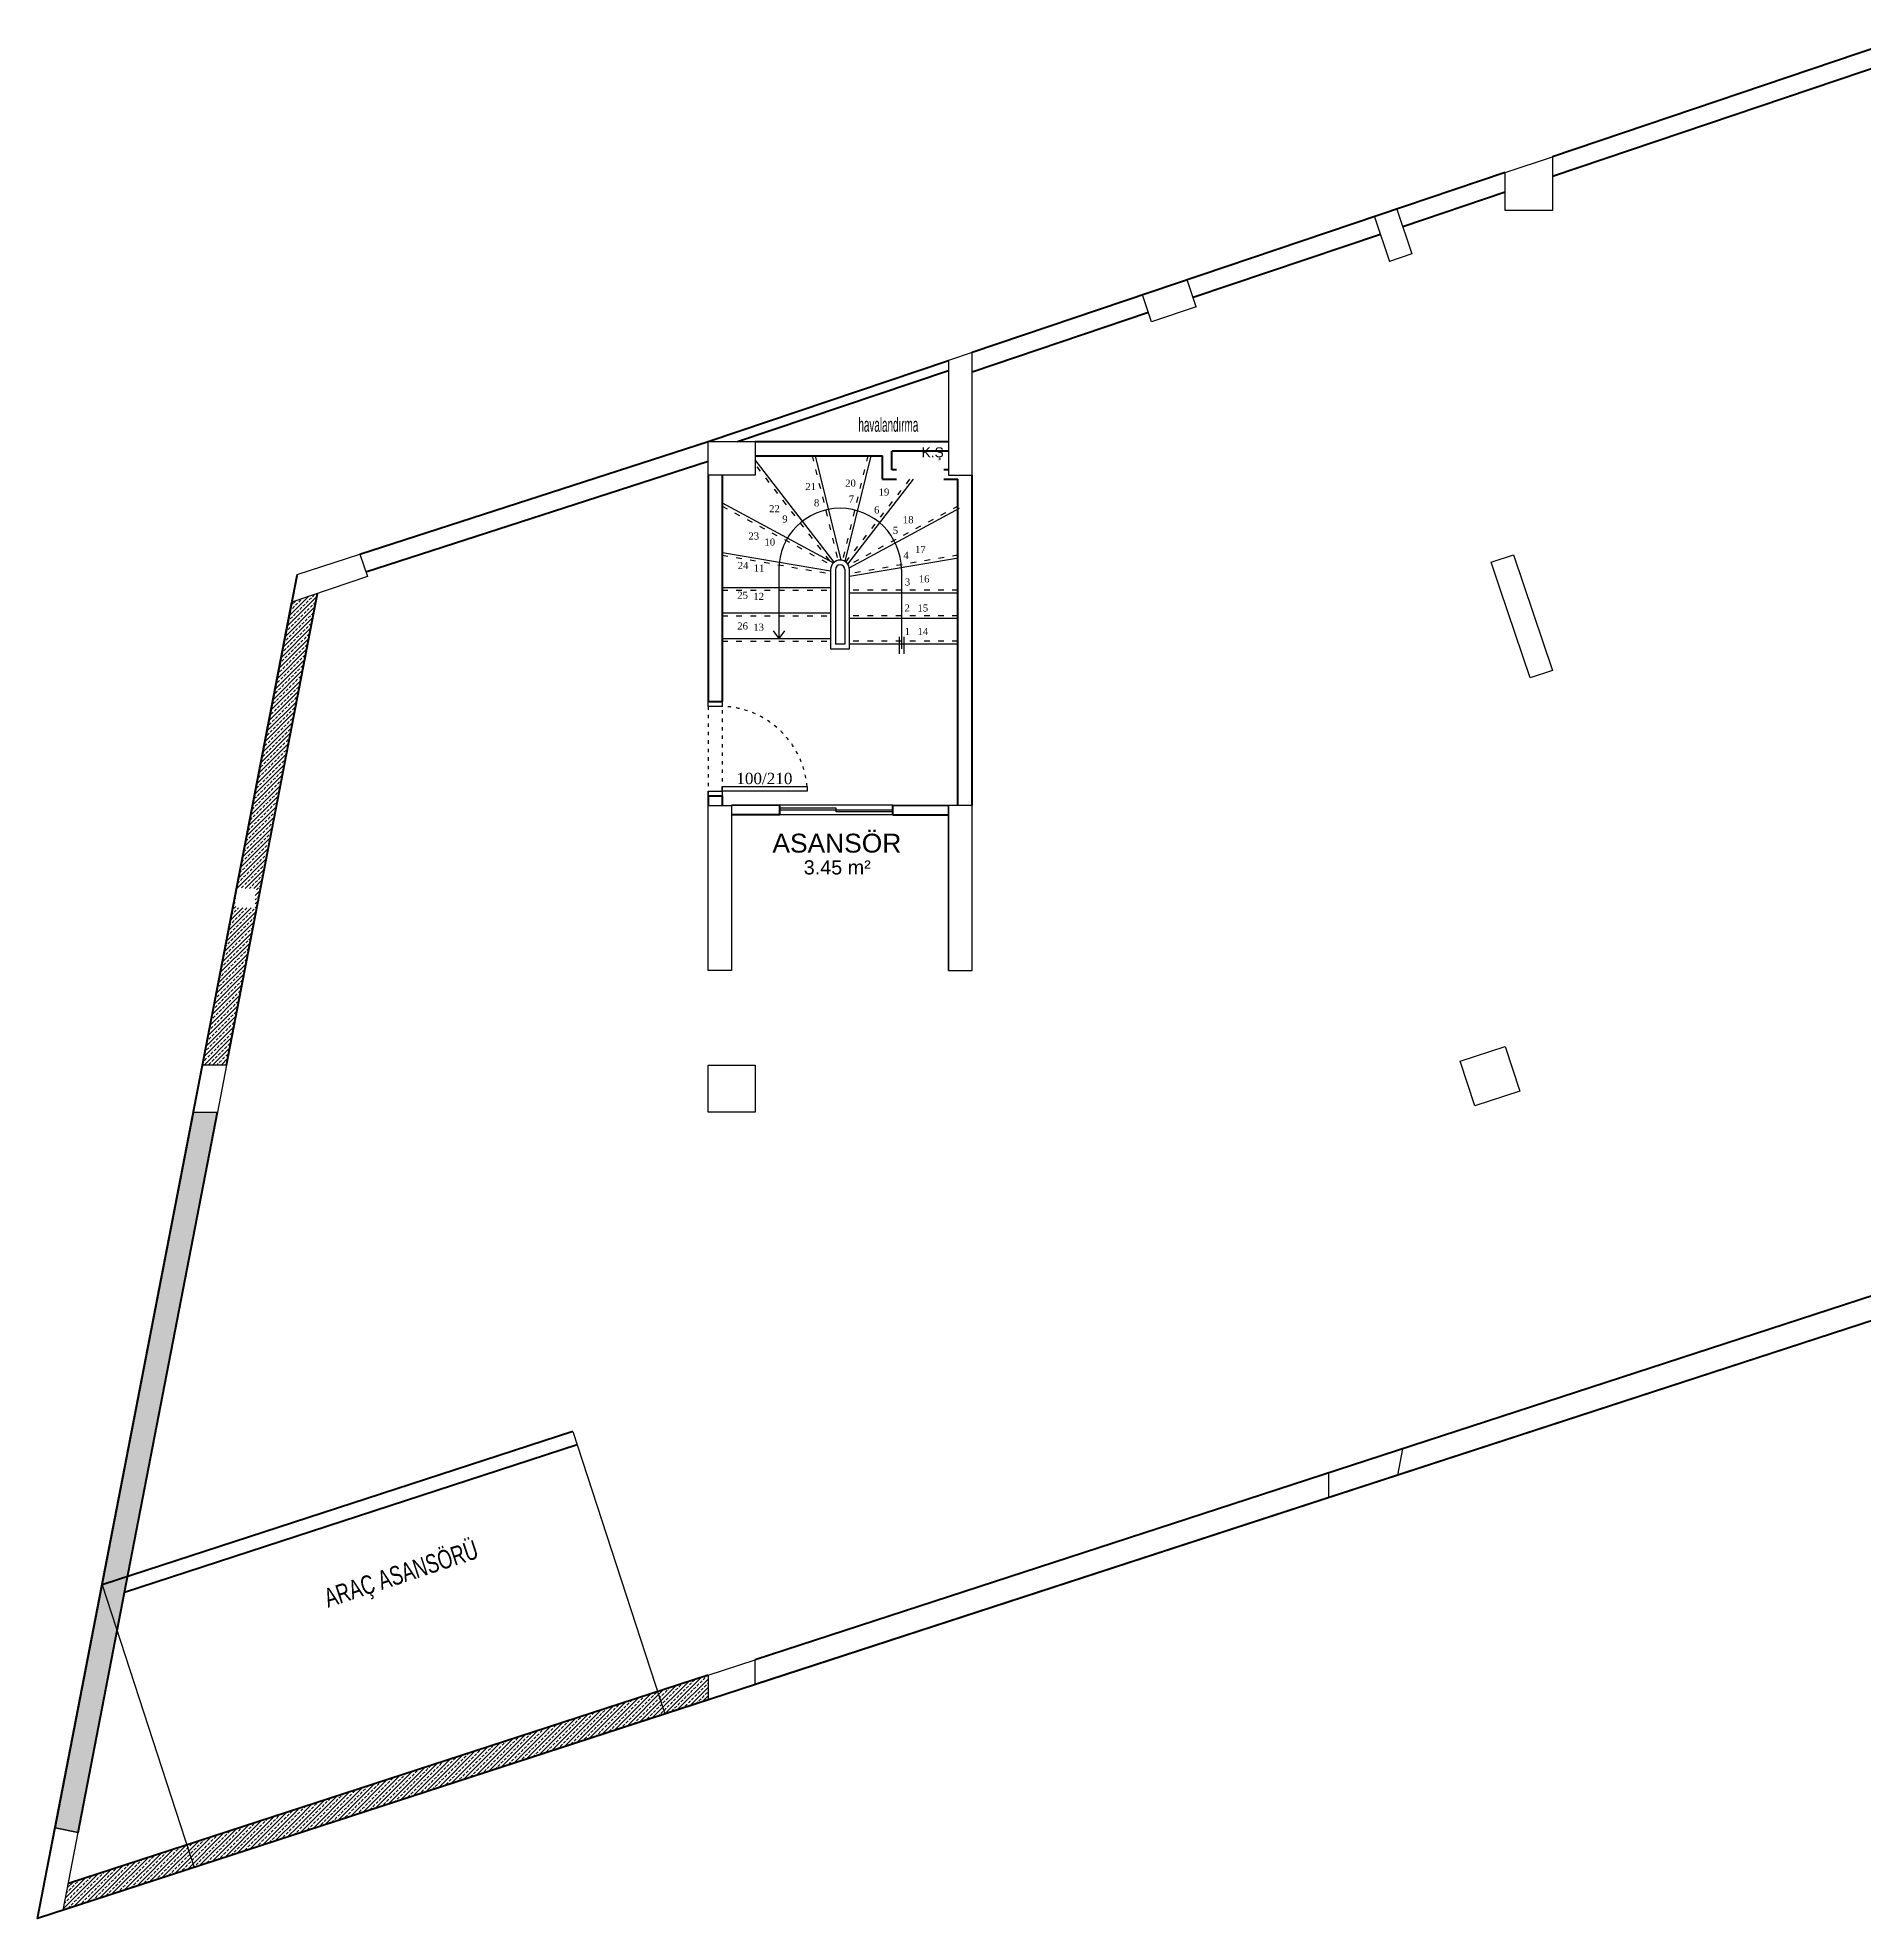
# Model space of a CAD drawing. Header units: millimetres. Extents: x 7519 to 33116, y -1769 to 3101.
# Drawn here: x 13772 to 15708, y -1769 to 225 of the extents above; entities that cross this region are included whole.
import ezdxf
from ezdxf.enums import TextEntityAlignment as Align

# ---------------------------------------------------------------- set-up
doc = ezdxf.new("R2010")
doc.units = ezdxf.units.MM
doc.linetypes.add('ACAD_ISO03W100', pattern=[30, 12, -18])
for name, color, linetype, lineweight in [('duvar', 145, 'Continuous', 53), ('KAPI', 42, 'Continuous', 25), ('kolon', 1, 'Continuous', 30), ('KÜTÜPHANE', 34, 'Continuous', 30), ('merdıven', 211, 'Continuous', 30), ('t tarama', 250, 'Continuous', 18)]:
    doc.layers.add(name, color=color, linetype=linetype, lineweight=lineweight)
for name, color, linetype in [('kapı pen', 4, 'Continuous'), ('PENC3', 24, 'Continuous'), ('yazı', 253, 'Continuous')]:
    doc.layers.add(name, color=color, linetype=linetype)
doc.styles.add('emre', font='times.ttf')
doc.styles.get("Standard").update_dxf_attribs({"font": 'arial.ttf'})
doc.styles.add('TÜRKÇE', font='times.ttf')
pattern_1 = [(45, (-251.3863, -2734.1534), (-4.490128, 4.490128), []), (45, (-246.896, -2734.1534), (-4.490128, 4.490128), [3.175, -1.5875])]

msp = doc.modelspace()

# ---------------------------------------------------------------- hatches: boundary and pattern name
at = {"layer": 't tarama'}
h = msp.add_hatch(dxfattribs=at)
h.set_pattern_fill('ANSI33', color=256)
h.set_pattern_definition(pattern_1)
h.paths.add_polyline_path([(14068.515, -364.348), (14041.279, -373.537), (13946.475, -864.45), (13971.937, -864.45)])
h.paths.add_polyline_path([(13981.739, -697.757), (14002.277, -697.757), (14002.277, -677.15), (13981.739, -677.15)], flags=16)
h = msp.add_hatch(dxfattribs=at)
h.set_pattern_fill('ANSI33', color=256)
h.set_pattern_definition(pattern_1)
h.paths.add_polyline_path([(13962.281, -914.45), (13936.819, -914.45), (13790.266, -1673.328), (13814.812, -1678.069), (13863.93, -1423.727)])
h = msp.add_hatch(dxfattribs=at)
h.set_pattern_fill('ANSI33', color=256)
h.set_pattern_definition(pattern_1)
h.paths.add_polyline_path([(14482.511, -1537.638), (14482.511, -1511.344), (14046.729, -1653.384), (14046.729, -1679.679)])
h.paths.add_polyline_path([(14133.305, -1648.763), (14133.305, -1628.224), (14112.698, -1628.224), (14112.698, -1648.763)], flags=24)
h.paths.add_polyline_path([(14371.059, -1550.096), (14377.424, -1569.623), (14397.017, -1563.237), (14390.652, -1543.71)], flags=24)
h = msp.add_hatch(dxfattribs=at)
h.set_pattern_fill('ANSI33', color=256)
h.set_pattern_definition(pattern_1)
h.paths.add_polyline_path([(14046.729, -1679.679), (14046.729, -1653.384), (13804.321, -1732.396), (13798.902, -1760.457)])

# ---------------------------------------------------------------- linework, layer by layer
for p, q in [((14046.729, -345.314), (13946.475, -864.45)), ((14507.511, -589.071), (14507.511, -589.075)), ((14737.511, -764.071), (14737.511, -589.075)), ((13936.819, -914.45), (13771.729, -1769.314))]:
    msp.add_line(p, q)
msp.add_point((13771.729, -1769.314))
at = {"layer": 'duvar'}
for p, q in [((15752.093, 225), (15377.79, 98.727)), ((15734.714, 198.306), (15377.79, 77.896)), ((15327.79, 81.859), (14762.511, -108.841)), ((15327.79, 61.028), (15219.107, 24.364)), ((15195.419, 16.372), (14996.732, -50.655)), ((14949.353, -66.639), (14762.511, -129.671)), ((14482.511, -203.3), (14737.509, -117.275)), ((14513.795, -203.3), (14737.488, -127.836)), ((14113.395, -322.824), (14482.511, -203.3)), ((14532.511, -203.3), (14737.494, -203.3)), ((14532.511, -218.3), (14667.515, -218.3)), ((14667.515, -243.341), (14667.515, -218.3)), ((14677.515, -233.343), (14677.515, -213.343)), ((14737.492, -213.352), (14677.515, -213.343)), ((14119.711, -341.545), (14482.511, -224.067)), ((14482.511, -239.123), (14482.511, -479.075)), ((14497.511, -239.123), (14497.511, -479.071)), ((14682.498, -233.344), (14677.515, -233.343)), ((14737.492, -233.352), (14732.504, -233.351)), ((14762.511, -589.075), (14762.511, -239.125)), ((14667.515, -243.341), (14682.498, -243.341)), ((14732.502, -243.347), (14747.511, -243.354)), ((14747.511, -589.075), (14747.511, -243.354)), ((14747.515, -243.354), (14747.511, -243.354)), ((13946.475, -864.45), (14041.279, -373.537)), ((13971.937, -864.45), (14068.515, -364.348)), ((14482.478, -479.075), (14497.511, -479.071)), ((14482.511, -579.075), (14497.511, -579.071)), ((14482.511, -579.075), (14482.511, -589.075)), ((14497.511, -579.071), (14497.511, -589.071)), ((14558.515, -589.063), (14507.511, -589.075)), ((14558.509, -599.033), (14558.509, -589.037)), ((14678.513, -599.063), (14678.515, -589.063)), ((14678.515, -589.063), (14737.511, -589.075)), ((14558.509, -599.033), (14507.511, -599.033)), ((14678.515, -599.063), (14737.511, -599.063)), ((13790.266, -1673.328), (13936.819, -914.45)), ((13863.93, -1423.727), (13962.281, -914.45)), ((15734.969, -1103.112), (14532.511, -1495.046)), ((15756.729, -1122.314), (13771.729, -1769.314)), ((15756.729, -1122.314), (13771.729, -1769.314)), ((15756.729, -1122.314), (14532.511, -1521.341)), ((14339.164, -1253.051), (13840.009, -1415.748)), ((14343.812, -1267.313), (13863.93, -1423.727)), ((13814.812, -1678.069), (13863.93, -1423.727)), ((14482.511, -1511.344), (13804.321, -1732.396)), ((14482.511, -1537.638), (13798.902, -1760.457))]:
    msp.add_line(p, q, dxfattribs=at)
at = {"layer": 'KAPI'}
for points in [[(14678.515, -589.063), (14558.515, -589.063)], [(14618.515, -592.063), (14558.515, -592.063)], [(14678.515, -594.063), (14558.515, -594.063)], [(14618.515, -596.063), (14618.515, -592.063)], [(14678.515, -596.063), (14618.515, -596.063)], [(14678.515, -599.063), (14558.515, -599.063)]]:
    msp.add_lwpolyline(points, dxfattribs=at)
at = {"layer": 'kapı pen', "lineweight": 40}
msp.add_line((13771.729, -1769.314), (14046.729, -345.314), dxfattribs=at)
at = {"layer": 'kolon'}
for p, q in [((15327.79, 81.859), (15377.79, 98.727)), ((15212.798, 43.066), (15228.781, -4.311)), ((15189.109, 35.075), (15205.092, -12.302)), ((14999.913, -60.413), (14990.615, -31.889)), ((14952.534, -76.397), (14943.236, -47.872)), ((14113.395, -322.824), (14121.386, -346.512)), ((13936.819, -914.45), (13946.475, -864.45)), ((13971.937, -864.45), (13962.281, -914.45)), ((15218.817, -1271.349), (15140.855, -1296.76)), ((15218.817, -1271.349), (15213.411, -1299.405)), ((15140.855, -1323.055), (15140.855, -1296.76)), ((15213.411, -1299.405), (15140.855, -1323.055)), ((14482.511, -1511.344), (14532.511, -1495.046)), ((14532.511, -1521.341), (14482.511, -1537.638)), ((13790.266, -1673.328), (13814.812, -1678.069))]:
    msp.add_line(p, q, dxfattribs=at)
for points in [[(15377.79, 98.727), (15377.79, 41.727), (15327.79, 41.727), (15327.79, 81.859)], [(15228.781, -4.311), (15205.092, -12.302)], [(14999.913, -60.413), (14952.534, -76.397)], [(14113.395, -322.824), (14121.386, -346.512), (14041.279, -373.537), (14046.916, -344.35), (14113.395, -322.824)], [(13971.937, -864.45), (13946.475, -864.45)], [(13936.819, -914.45), (13962.281, -914.45)], [(14532.511, -1521.341), (14532.511, -1495.046)], [(14482.511, -1511.344), (14482.511, -1537.638)]]:
    msp.add_lwpolyline(points, dxfattribs=at)
for points in [[(14747.511, -239.125), (14762.511, -239.125), (14762.511, -124.671), (14762.511, -108.841), (14762.511, -108.841), (14737.509, -117.275), (14737.488, -239.123)], [(14532.511, -239.123), (14482.511, -239.123), (14482.511, -203.3), (14532.511, -203.3)], [(15322.293, -359.712), (15312.703, -331.286), (15336.392, -323.295), (15377.79, -446.008), (15354.101, -454)], [(14482.511, -764.071), (14482.511, -589.075), (14507.511, -589.075), (14507.511, -764.071)], [(14762.511, -764.071), (14762.511, -589.075), (14737.511, -589.075), (14737.511, -764.071)], [(15343.11, -892.284), (15295.571, -907.779), (15280.076, -860.24), (15327.615, -844.745)], [(14532.511, -914.45), (14482.511, -914.45), (14482.511, -864.45), (14532.511, -864.45)], [(13814.812, -1678.069), (13790.266, -1673.328), (13771.729, -1769.314), (13798.902, -1760.457)]]:
    msp.add_lwpolyline(points, close=True, dxfattribs=at)
at = {"layer": 'KÜTÜPHANE', "linetype": 'ACAD_ISO03W100', "ltscale": 0.5}
for p, q in [((14593.037, -218.3), (14620.14, -329.356)), ((14651.985, -218.3), (14624.882, -329.356)), ((14611.499, -329.723), (14532.511, -227.486)), ((14628.625, -331.157), (14696.469, -243.343)), ((14497.511, -271.662), (14613.709, -334.324)), ((14747.511, -271.662), (14631.313, -334.324)), ((14497.511, -323.856), (14612.511, -343.373)), ((14747.511, -323.856), (14632.511, -343.373)), ((14497.511, -361.071), (14612.511, -361.071)), ((14747.511, -361.071), (14632.511, -361.071)), ((14497.511, -388.071), (14612.511, -388.071)), ((14747.511, -388.071), (14632.511, -388.071)), ((14497.511, -415.071), (14612.511, -415.071)), ((14747.511, -415.071), (14632.511, -415.071))]:
    msp.add_line(p, q, dxfattribs=at)
at = {"layer": 'KÜTÜPHANE'}
for p, q in [((14596.125, -218.3), (14623.164, -329.092)), ((14655.073, -218.3), (14627.687, -330.514)), ((14616.397, -331.157), (14532.511, -222.579)), ((14630.717, -333.356), (14700.259, -243.343)), ((14497.511, -268.254), (14615.539, -331.902)), ((14748.935, -274.303), (14632.331, -337.183)), ((14498.013, -320.898), (14612.511, -340.33)), ((14748.013, -326.814), (14632.511, -346.416)), ((14497.511, -358.071), (14612.511, -358.071)), ((14557.511, -339.071), (14557.511, -412.071)), ((14617.511, -339.071), (14617.511, -418.071)), ((14627.511, -339.071), (14627.511, -418.071)), ((14687.511, -339.071), (14687.511, -423.051)), ((14747.511, -364.071), (14632.511, -364.071)), ((14497.511, -385.071), (14612.511, -385.071)), ((14747.511, -391.071), (14632.511, -391.071)), ((14497.511, -412.071), (14612.511, -412.071)), ((14551.474, -404.15), (14557.511, -412.071)), ((14563.548, -404.15), (14557.511, -412.071)), ((14627.511, -418.071), (14617.511, -418.071)), ((14747.511, -418.071), (14632.511, -418.071)), ((14685.02, -410.239), (14685.02, -428.246)), ((14690.002, -410.239), (14690.002, -428.246))]:
    msp.add_line(p, q, dxfattribs=at)
msp.add_lwpolyline([(14632.511, -339.071, 1), (14612.511, -339.071), (14612.511, -423.071), (14632.511, -423.071)], format="xyb", close=True, dxfattribs=at)
for radius in [65, 5]:
    msp.add_arc((14622.511, -339.071), radius, 0, 180, dxfattribs=at)
at = {"layer": 'merdıven'}
for p, q in [((14339.164, -1253.051), (14436.781, -1552.544)), ((13840.009, -1415.748), (13937.627, -1715.24))]:
    msp.add_line(p, q, dxfattribs=at)
at = {"layer": 'PENC3', "linetype": 'ACAD_ISO03W100', "ltscale": 0.3}
for p, q in [((14482.511, -484.116), (14482.511, -579.12)), ((14497.511, -479.116), (14497.511, -579.116))]:
    msp.add_line(p, q, dxfattribs=at)
at = {"layer": 'PENC3', "linetype": 'ByBlock', "ltscale": 2500}
for points in [[(14482.511, -484.116), (14482.511, -479.116), (14497.511, -479.116), (14497.511, -484.116)], [(14482.511, -579.12), (14482.511, -574.116), (14497.511, -574.116), (14497.511, -579.116)], [(14497.511, -574.116), (14497.511, -569.116), (14587.511, -569.116), (14587.511, -574.116)]]:
    msp.add_lwpolyline(points, close=True, dxfattribs=at)
at = {"layer": 'PENC3', "linetype": 'ACAD_ISO03W100', "ltscale": 0.3}
msp.add_arc((14494.899, -577.028), 92.949, 4.883467, 88.389688, dxfattribs=at)

# ---------------------------------------------------------------- texts
at = {"width": 0.5}
msp.add_text('havalandırma ', height=15, dxfattribs=at).set_placement((14641.947, -192.938))
for s, height, p in [('K.Ş', 10.5, (14708.82, -219.949)), ('ASANSÖR', 20, (14550.781, -639.166)), ('3.45 m²', 15, (14583.984, -662.359))]:
    msp.add_text(s, height=height).set_placement(p)
at = {"width": 0.7}
msp.add_text('ARAÇ ASANSÖRÜ', height=20, rotation=18.315431, dxfattribs=at).set_placement((14079.696, -1439.936))
at = {"layer": 'KÜTÜPHANE', "style": 'emre'}
for s, p in [('21', (14591.342, -251.103)), ('20', (14633.586, -247.425)), ('19', (14669.043, -256.861)), ('22', (14552.908, -274.482)), ('8', (14597.603, -268.267)), ('7', (14634.491, -264.273)), ('6', (14661.381, -275.822)), ('9', (14564.058, -285.413)), ('5', (14681.248, -297.486)), ('18', (14694.748, -286.182)), ('23', (14531.01, -303.429)), ('10', (14548.005, -309.865)), ('17', (14707.625, -317.717)), ('24', (14519.65, -334.729)), ('11', (14536.646, -337.432)), ('4', (14692.428, -323.999)), ('3', (14694.063, -352.185)), ('16', (14711.648, -348.969)), ('25', (14519.174, -366.302)), ('12', (14536.169, -367.512)), ('2', (14693.679, -379.774)), ('15', (14710.226, -379.774)), ('26', (14519.174, -398.921)), ('13', (14536.169, -400.132)), ('1', (14693.749, -404.69)), ('14', (14710.297, -404.69))]:
    msp.add_text(s, height=7.5, rotation=0.245313, dxfattribs=at).set_placement(p, align=Align.MIDDLE_CENTER)
at = {"layer": 'yazı', "linetype": 'ByBlock', "ltscale": 2500, "style": 'TÜRKÇE'}
msp.add_text('100/210', height=12, rotation=359.943298, dxfattribs=at).set_placement((14512.535, -566.554))

doc.saveas('drawing.dxf')
